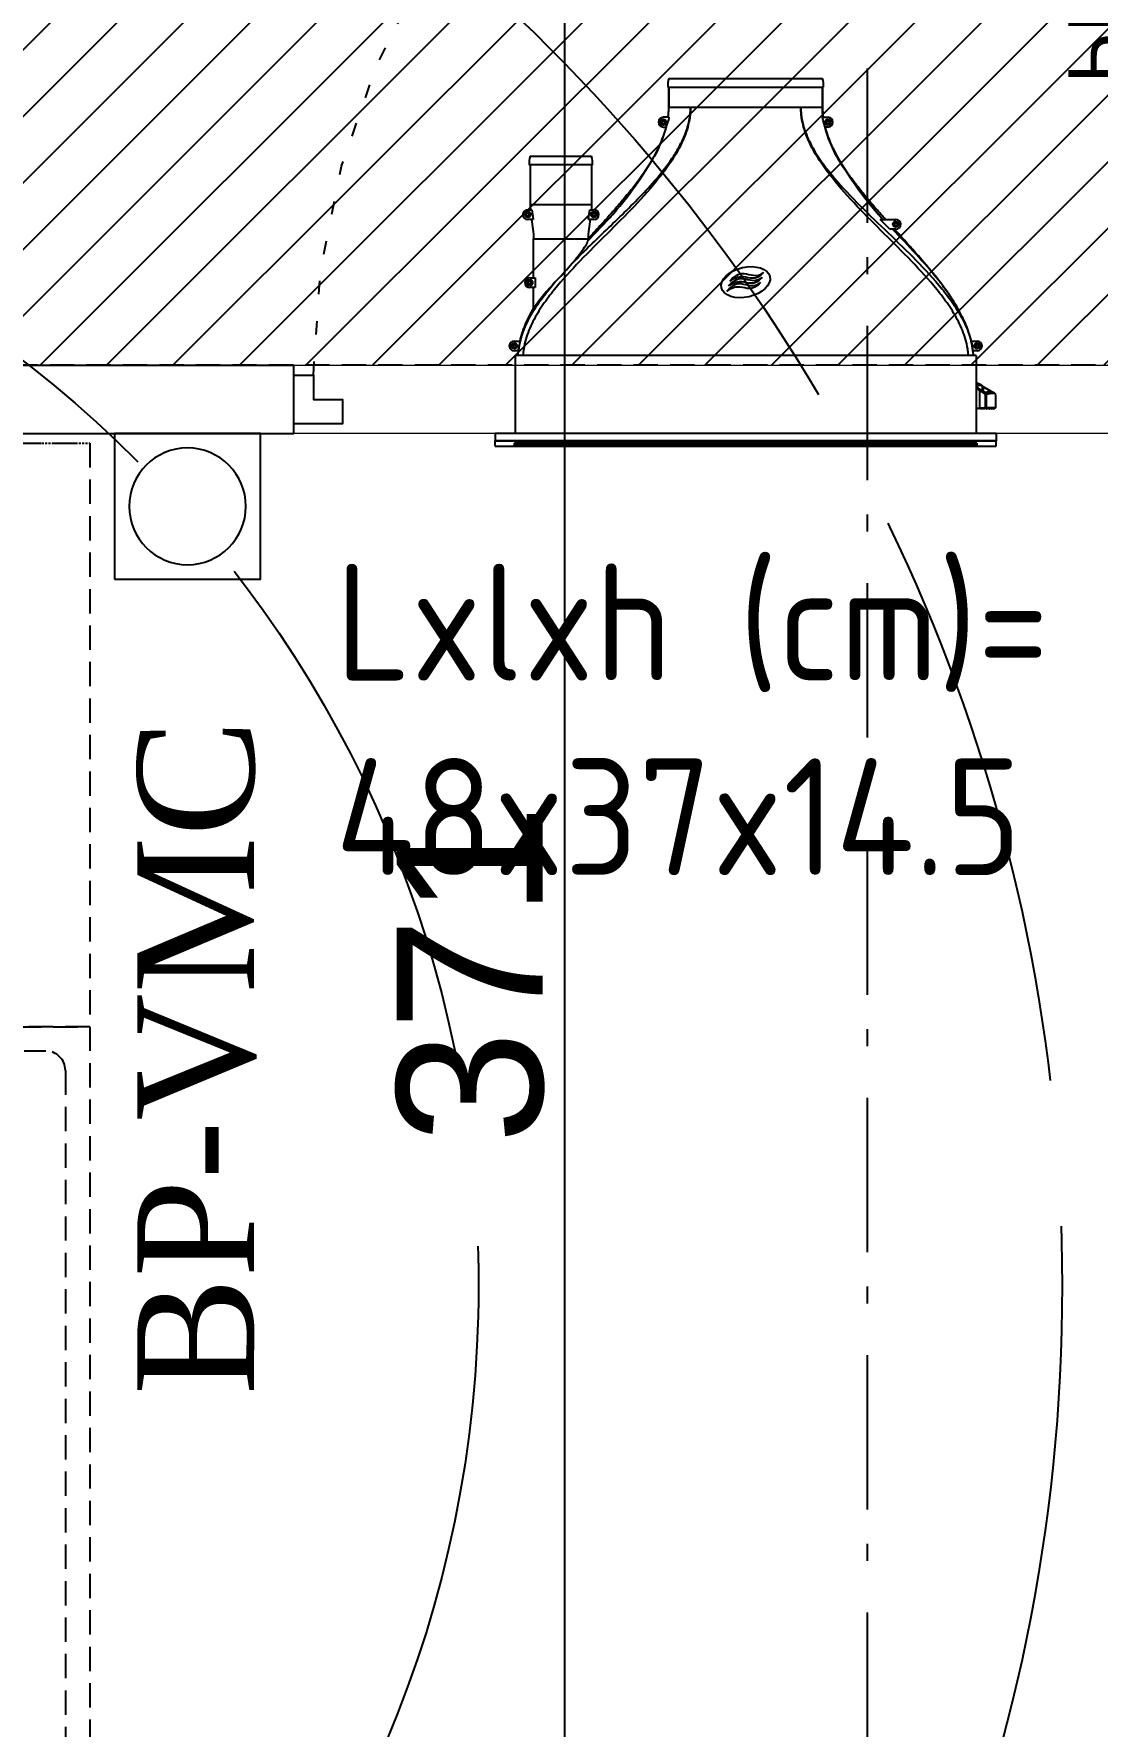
# Model space of a CAD drawing. Extents: x -2932 to 12371, y 2178 to 6224.
# Drawn here: x 6990.8 to 7100.1, y 3871.6 to 4045.6 of the extents above; entities that cross this region are included whole.
import ezdxf
from ezdxf import colors
from ezdxf.entities.mleader import LeaderData, LeaderLine
from ezdxf.math import Vec2, Vec3

# ---------------------------------------------------------------- set-up
doc = ezdxf.new("R2010")
doc.units = 0
doc.header["$PDMODE"] = 67
for name, pattern in [('ACAD_ISO02W100', [15, 12, -3]), ('Style de ligne -11', [0.347222, 0.20828, -0.138942]), ('Style de ligne -13', [0.147638, 0.098425, -0.049213]), ('Style de ligne -18', [0.164042, 0.054681, -0.109361]), ('Style de ligne -6', [1.04164, 0.625, -0.20828, 0.06943, -0.13893])]:
    doc.linetypes.add(name, pattern=pattern)
doc.layers.get('0').update_dxf_attribs({"color": 252})
doc.layers.add('_GAZELEC-BOITE INCORPO', color=36, linetype='Continuous', lineweight=18)
doc.layers.add('_GAZELEC-RESERVATION', color=1, linetype='Continuous', lineweight=18)
for name, color, linetype in [('B amÈnagement intÈrieur_Hatch', 252, 'Continuous'), ('B aménagement intérieur', 252, 'Continuous'), ('B faience', 252, 'Style de ligne -11'), ('B Général', 252, 'Continuous'), ('C ANNOTATIONS-prestations', 252, 'Continuous'), ('D SURFACES-shab', 252, 'Continuous'), ('prlm-CHAUFF', 30, 'Continuous'), ('prlm-MOD', 64, 'Continuous'), ('prlm-VMC', 93, 'Continuous')]:
    doc.layers.add(name, color=color, linetype=linetype)
doc.layers.add('prlm-ZEROPLOT', color=254, linetype='Continuous', plot=False)
doc.styles.add('Arial', font='arial.ttf')
doc.styles.add('Eurostile', font='')
doc.styles.add('prlm-vmc', font='pala.ttf', dxfattribs={"height": 14})
doc.styles.get("Standard").update_dxf_attribs({"font": 'isocp.shx', "height": 15})
doc.styles.get('Eurostile').set_extended_font_data('Eurostile')
doc.dimstyles.new('200', dxfattribs={"dimscale": 0.1, "dimtxt": 150, "dimasz": 25, "dimexe": 50, "dimexo": 50, "dimgap": 20, "dimtad": 1, "dimdec": 0, "dimdsep": 46, "dimtxsty": 'Arial', "dimblk1": 'DOTBLANK', "dimblk2": 'DOTBLANK', "dimsah": 1, "dimcen": 25, "dimclrd": 5, "dimclre": 5, "dimadec": 0, "dimazin": 0, "dimtfac": 1, "dimtdec": 0, "dimtmove": 0, "dimatfit": 3, "dimldrblk": 'DOTBLANK', "dimfxl": 50, "dimtolj": 1, "dimtzin": 0, "dimarcsym": 0})

# ---------------------------------------------------------------- blocks, each defined once
blk = doc.blocks.new('A n1.Evier 120.60 T3 et +')
at = {"layer": 'B Général', "linetype": 'Style de ligne -13', "ltscale": 25.4}
for p, q in [((-55.5, -2.5), (55.5, -2.5)), ((-57.5, -55.5), (-57.5, -4.5)), ((57.5, -4.5), (57.5, -55.5)), ((2, -7.53), (51.79, -7.53)), ((0, -50.5), (0, -9.53)), ((18.98, -10), (18.98, -10)), ((53.79, -9.53), (53.79, -50.5)), ((-52.12, -15), (-7.88, -15)), ((-52.5, -20), (-7.5, -20)), ((-52.5, -25), (-7.5, -25)), ((-52.5, -30), (-7.5, -30)), ((-52.5, -35), (-7.5, -35)), ((-52.5, -40), (-7.5, -40)), ((25.65, -43.33), (25.65, -43.33)), ((-52.12, -45), (-7.88, -45)), ((9.17, -50), (9.17, -50)), ((51.79, -52.5), (2, -52.5)), ((55.5, -57.5), (-55.5, -57.5))]:
    blk.add_line(p, q, dxfattribs=at)
at = {"layer": 'B Général', "linetype": 'Style de ligne -13', "ltscale": 25.4, "flags": 128}
blk.add_lwpolyline([(-60, 0), (-60, 6), (60, 6), (60, 0)], dxfattribs=at)
blk.add_lwpolyline([(-60, 0), (60, 0), (60, -60), (-60, -60)], close=True, dxfattribs=at)
for points in [[(25.65, -12), (25.65, -48, -0.414212), (23.65, -50), (4.5, -50, -0.198914), (3.09, -49.41, -0.198914), (2.5, -48), (2.5, -12, -0.414214), (4.5, -10)], [(25.65, -12, 0.414212), (23.65, -10), (4.45, -10)], [(28.15, -12), (28.15, -48, 0.414212), (30.15, -50), (49.29, -50, 0.198914), (50.71, -49.41, 0.198914), (51.29, -48), (51.29, -12, 0.414214), (49.29, -10)], [(28.15, -12, -0.414212), (30.15, -10), (49.34, -10)]]:
    blk.add_lwpolyline(points, format="xyb", dxfattribs=at)
at = {"layer": 'B Général', "linetype": 'Style de ligne -13', "ltscale": 25.4}
for centre, start, end in [((-55.5, -4.5), 90, 180), ((55.5, -4.5), 0, 90), ((2, -9.53), 90, 180), ((51.79, -9.53), 0, 90), ((2, -50.5), 180, 270), ((51.79, -50.5), 270, 0), ((-55.5, -55.5), 180, 270), ((55.5, -55.5), 270, 0)]:
    blk.add_arc(centre, 2, start, end, dxfattribs=at)
for centre in [(18.15, -17), (35.65, -17)]:
    blk.add_ellipse(centre, major_axis=(3.54, 0), ratio=1, dxfattribs=at)
blk = doc.blocks.new('A n1.Lave Vaisselle')
at = {"layer": 'B Général', "linetype": 'Style de ligne -13', "ltscale": 25.4, "flags": 128}
blk.add_lwpolyline([(-30, 30), (-30, 36), (30, 36), (30, 30)], dxfattribs=at)
blk.add_lwpolyline([(-30, 30), (30, 30), (30, -30), (-30, -30)], close=True, dxfattribs=at)
at = {"layer": 'B Général', "insert": (0, 0), "char_height": 7.059, "attachment_point": 5, "line_spacing_factor": 0.894142, "style": 'Eurostile'}
blk.add_mtext('LV', dxfattribs=at)
blk = doc.blocks.new('A n1.PP 80')
at = {"layer": 'B Général', "flags": 128}
blk.add_lwpolyline([(-43, 2.5), (-43, 85.5), (-39, 85.5), (-39, 2.5)], close=True, dxfattribs=at)
at = {"layer": 'B Général', "linetype": 'Style de ligne -18', "ltscale": 25.4, "flags": 128}
blk.add_lwpolyline([(46, 2.5), (45.27, 13.33), (43.1, 23.98), (39.53, 34.26), (34.61, 44), (28.44, 53.03), (21.1, 61.19), (12.74, 68.35), (3.5, 74.38), (-6.47, 79.18), (-17, 82.67), (-27.91, 84.79), (-39, 85.5)], dxfattribs=at)
at = {"layer": 'B Général', "linetype": 'Continuous', "flags": 128}
for points in [[(-45, 2.5), (-43, 2.5), (-43, 0), (-40, 0), (-40, -2.5), (-45, -2.5)], [(48, 2.5), (46, 2.5), (46, 0), (43, 0), (43, -2.5), (48, -2.5), (48, -2.5), (48, -2.5), (48, 1.79), (48, 1.79)]]:
    blk.add_lwpolyline(points, close=True, dxfattribs=at)
at = {"layer": 'C ANNOTATIONS-prestations', "insert": (-37.5, 32.5), "char_height": 5.8825, "attachment_point": 1, "rotation": 90, "line_spacing_factor": 0.894142, "style": 'Eurostile'}
blk.add_mtext('PP 83 x 204', dxfattribs=at)
blk = doc.blocks.new('A n1.T4 A32_A33 (2D)')
at = {"layer": 'B amÈnagement intÈrieur_Hatch', "linetype": 'Continuous'}
h = blk.add_hatch(dxfattribs=at)
h.set_pattern_fill('F_P__SOFFITE', color=256, style=0, pattern_type=2)
h.set_pattern_definition([(45, (0, 0.2205), (-3.527778, 3.30729), [])])
h.paths.add_polyline_path([(-57.46, 78.63), (-57.46, 158.63), (-211.1, 158.63), (-211.1, 93.63), (-301.1, 93.63), (-301.11, 158.63), (-336.72, 158.63), (-336.72, -58.36), (-456.72, -58.36), (-456.72, 251.63), (-107.1, 251.63), (-107.1, 326.26), (207.21, 326.26), (207.21, 261.26), (222.21, 261.26), (222.21, 128.8), (22.54, 128.8), (22.54, 158.63), (17.54, 158.63), (17.54, 78.63)])
at = {"layer": 'B aménagement intérieur', "linetype": 'Style de ligne -13', "ltscale": 25.4, "flags": 128}
blk.add_lwpolyline([(-57.46, 78.63), (-57.46, 158.63), (-211.1, 158.63), (-211.1, 93.63), (-301.1, 93.63), (-301.11, 158.63), (-336.72, 158.63), (-336.72, -58.36), (-456.72, -58.36), (-456.72, 251.63), (-107.1, 251.63), (-107.1, 326.26), (207.21, 326.26), (207.21, 261.26), (222.21, 261.26), (222.21, 128.8), (22.54, 128.8), (22.54, 158.63), (17.54, 158.63), (17.54, 78.63)], dxfattribs=at)
at = {"layer": 'B faience', "flags": 128}
blk.add_lwpolyline([(23.54, -59.2), (23.54, 120.8), (83.54, 120.8)], dxfattribs=at)
at = {"layer": 'B Général', "linetype": 'Continuous'}
for p, q in [((22.54, 128.8), (104.54, 128.8)), ((104.54, 121.8), (104.54, 128.8)), ((22.54, 121.8), (104.54, 121.8))]:
    blk.add_line(p, q, dxfattribs=at)
at = {"layer": 'D SURFACES-shab', "lineweight": 18, "flags": 128}
for points in [[(-107.1, 251.63), (-456.72, 251.63), (-456.72, -58.36), (-336.72, -58.36), (-336.72, 158.63), (-57.46, 158.63), (-57.46, 78.63), (17.54, 78.63), (17.54, 128.8), (222.21, 128.8), (222.21, 261.26), (207.21, 261.26), (207.21, 326.37), (-107.1, 326.37)], [(22.54, -331.37), (691.5, -331.37), (691.5, 61.32), (222.2, 61.39), (222.21, 121.8), (22.54, 121.8)]]:
    blk.add_lwpolyline(points, close=True, dxfattribs=at)
at = {"layer": 'B Général', "xscale": -1}
blk.add_blockref('A n1.PP 80', (152.54, 125.3), dxfattribs=at)
at = {"layer": 'B Général', "rotation": 90}
for name, p in [('A n1.Lave Vaisselle', (53.54, 90.8)), ('A n1.Evier 120.60 T3 et +', (23.54, 0.8))]:
    blk.add_blockref(name, p, dxfattribs=at)
blk = doc.blocks.new('xi.bp-vmc-cui')
at = {"layer": 'prlm-VMC', "color": 0, "linetype": 'ByBlock', "lineweight": -2, "flags": 128}
blk.add_lwpolyline([(-7.5, 7.5), (7.5, 7.5), (7.5, -7.5), (-7.5, -7.5)], close=True, dxfattribs=at)
at = {"layer": 'prlm-VMC', "color": 0, "linetype": 'ByBlock', "lineweight": -2}
blk.add_circle((0, 0), 6, dxfattribs=at)
blk = doc.blocks.new('xi.twintop')
at = {"layer": 'prlm-CHAUFF', "ltscale": 50}
for p, q in [((-8, 35.6), (8, 35.6)), ((-7.9, 36.5), (7.9, 36.5)), ((-7.9, 35.6), (-7.9, 33.5)), ((-7.9, 33.5), (-7.9, 35.6)), ((7.9, 35.6), (7.9, 33.5)), ((7.9, 33.5), (7.9, 35.6)), ((-5.67, 33.5), (-7.9, 33.5)), ((5.67, 33.5), (-5.67, 33.5)), ((7.9, 33.5), (5.67, 33.5)), ((-8.61, 31.95), (-8.61, 32.05)), ((-8.61, 32.05), (-8.51, 32.05)), ((-8.51, 31.95), (-8.61, 31.95)), ((-8.51, 32.16), (-8.41, 32.16)), ((-8.51, 32.05), (-8.51, 32.16)), ((-8.51, 31.84), (-8.51, 31.95)), ((-8.41, 31.84), (-8.51, 31.84)), ((-7.9, 32.5), (-8.46, 32.5)), ((-8.46, 31.5), (-8.16, 31.5)), ((-8.41, 32.16), (-8.41, 32.05)), ((-8.41, 32.05), (-8.3, 32.05)), ((-8.3, 31.95), (-8.41, 31.95)), ((-8.41, 31.95), (-8.41, 31.84)), ((-8.3, 32.05), (-8.3, 31.95)), ((-8.16, 31.5), (-7.95, 32.18)), ((-7.9, 32.5), (-7.95, 32.18)), ((7.95, 32.18), (7.9, 32.5)), ((7.9, 32.5), (8.46, 32.5)), ((8.16, 31.5), (7.95, 32.18)), ((8.46, 31.5), (8.16, 31.5)), ((8.3, 31.95), (8.3, 32.05)), ((8.3, 32.05), (8.41, 32.05)), ((8.41, 31.95), (8.3, 31.95)), ((8.41, 32.16), (8.51, 32.16)), ((8.41, 32.05), (8.41, 32.16)), ((8.41, 31.84), (8.41, 31.95)), ((8.51, 31.84), (8.41, 31.84)), ((8.51, 32.16), (8.51, 32.05)), ((8.51, 32.05), (8.61, 32.05)), ((8.61, 31.95), (8.51, 31.95)), ((8.51, 31.95), (8.51, 31.84)), ((8.61, 32.05), (8.61, 31.95)), ((-22.15, 28.5), (-15.85, 28.5)), ((-9.41, 28.48), (-9.41, 28.48)), ((9.12, 29.02), (9.09, 29.02)), ((9.41, 28.48), (9.38, 28.48)), ((-15.75, 27.6), (-22.25, 27.6)), ((-22.15, 27.6), (-22.15, 23.5)), ((-22.15, 27.6), (-22.15, 23.5)), ((-15.85, 27.6), (-15.85, 23.5)), ((-15.85, 27.6), (-15.85, 23.5)), ((-22.45, 22.66), (-22.35, 22.66)), ((-22.45, 22.55), (-22.45, 22.66)), ((-22.4, 23), (-21.97, 23)), ((-22.35, 22.66), (-22.35, 22.55)), ((-15.85, 23.5), (-22.15, 23.5)), ((-21.97, 23), (-21.85, 22.06)), ((-16.15, 22.06), (-16.03, 23)), ((-16.03, 23), (-15.6, 23)), ((-15.65, 22.66), (-15.55, 22.66)), ((-15.65, 22.55), (-15.65, 22.66)), ((-15.55, 22.66), (-15.55, 22.55)), ((-22.56, 22.55), (-22.45, 22.55)), ((-22.56, 22.45), (-22.56, 22.55)), ((-22.45, 22.45), (-22.56, 22.45)), ((-22.45, 22.34), (-22.45, 22.45)), ((-22.35, 22.34), (-22.45, 22.34)), ((-21.85, 22), (-22.4, 22)), ((-22.35, 22.55), (-22.24, 22.55)), ((-22.24, 22.45), (-22.35, 22.45)), ((-22.35, 22.45), (-22.35, 22.34)), ((-22.24, 22.55), (-22.24, 22.45)), ((-21.85, 22.06), (-21.85, 22)), ((-16.2, 19.84), (-14.13, 22)), ((-14.13, 22), (-16.2, 19.84)), ((-16.15, 22), (-16.15, 22.06)), ((-15.6, 22), (-16.15, 22)), ((-15.76, 22.45), (-15.76, 22.55)), ((-15.76, 22.55), (-15.65, 22.55)), ((-15.65, 22.45), (-15.76, 22.45)), ((-15.65, 22.34), (-15.65, 22.45)), ((-15.55, 22.34), (-15.65, 22.34)), ((-15.55, 22.55), (-15.44, 22.55)), ((-15.55, 22.45), (-15.55, 22.34)), ((-15.44, 22.45), (-15.55, 22.45)), ((-15.44, 22.55), (-15.44, 22.45)), ((14.83, 21), (13.83, 22)), ((13.83, 22), (15.44, 22)), ((15.44, 21), (14.83, 21)), ((15.28, 21.45), (15.28, 21.55)), ((15.28, 21.55), (15.39, 21.55)), ((15.39, 21.45), (15.28, 21.45)), ((15.39, 21.66), (15.49, 21.66)), ((15.39, 21.55), (15.39, 21.66)), ((15.39, 21.34), (15.39, 21.45)), ((15.49, 21.34), (15.39, 21.34)), ((15.49, 21.66), (15.49, 21.55)), ((15.49, 21.55), (15.6, 21.55)), ((15.49, 21.45), (15.49, 21.34)), ((15.6, 21.45), (15.49, 21.45)), ((15.6, 21.55), (15.6, 21.45)), ((-21.8, 20), (-16.2, 20)), ((-21.8, 16), (-21.8, 20)), ((-21.8, 16), (-21.8, 20)), ((-16.2, 19.84), (-16.2, 20)), ((-16.2, 19.84), (-16.2, 20)), ((-22.2, 16), (-21.65, 16)), ((-21.65, 16), (-21.65, 15)), ((-22.36, 15.45), (-22.36, 15.55)), ((-22.36, 15.55), (-22.25, 15.55)), ((-22.25, 15.45), (-22.36, 15.45)), ((-22.25, 15.66), (-22.15, 15.66)), ((-22.25, 15.55), (-22.25, 15.66)), ((-22.25, 15.34), (-22.25, 15.45)), ((-22.15, 15.34), (-22.25, 15.34)), ((-21.65, 15), (-22.2, 15)), ((-22.15, 15.66), (-22.15, 15.55)), ((-22.15, 15.55), (-22.04, 15.55)), ((-22.15, 15.45), (-22.15, 15.34)), ((-22.04, 15.45), (-22.15, 15.45)), ((-22.04, 15.55), (-22.04, 15.45)), ((-21.8, 12.88), (-21.8, 15)), ((-21.8, 12.88), (-21.8, 15)), ((-23.96, 8.95), (-23.96, 9.05)), ((-23.96, 9.05), (-23.85, 9.05)), ((-23.85, 8.95), (-23.96, 8.95)), ((-23.85, 9.16), (-23.75, 9.16)), ((-23.85, 9.05), (-23.85, 9.16)), ((-23.85, 8.84), (-23.85, 8.95)), ((-23.75, 8.84), (-23.85, 8.84)), ((-23.8, 9.5), (-23.19, 9.5)), ((-23.75, 9.16), (-23.75, 9.05)), ((-23.75, 9.05), (-23.64, 9.05)), ((-23.75, 8.95), (-23.75, 8.84)), ((-23.64, 8.95), (-23.75, 8.95)), ((-23.64, 9.05), (-23.64, 8.95)), ((23.19, 9.5), (23.8, 9.5)), ((23.64, 8.95), (23.64, 9.05)), ((23.64, 9.05), (23.75, 9.05)), ((23.75, 8.95), (23.64, 8.95)), ((23.75, 9.16), (23.85, 9.16)), ((23.75, 9.05), (23.75, 9.16)), ((23.75, 8.84), (23.75, 8.95)), ((23.85, 8.84), (23.75, 8.84)), ((23.85, 9.16), (23.85, 9.05)), ((23.85, 9.05), (23.96, 9.05)), ((23.85, 8.95), (23.85, 8.84)), ((23.96, 8.95), (23.85, 8.95)), ((23.96, 9.05), (23.96, 8.95)), ((-23.36, 8.5), (-23.8, 8.5)), ((23.7, 8), (-23.7, 8)), ((-23.7, 8), (-23.7, 0)), ((-23.36, 8.42), (-23.36, 8.5)), ((23.36, 8.42), (23.36, 8.5)), ((23.8, 8.5), (23.36, 8.5)), ((23.7, 8), (23.7, 0)), ((24.18, 4.47), (23.7, 4.81)), ((24.06, 4.42), (23.7, 4.66)), ((24.06, 2.6), (24.06, 4.42)), ((24.64, 4.04), (24.06, 4.42)), ((24.2, 4.46), (24.18, 4.47)), ((24.54, 4.24), (24.2, 4.46)), ((24.35, 4.85), (24.33, 4.89)), ((24.35, 4.36), (24.35, 4.85)), ((24.35, 4.85), (24.36, 4.85)), ((24.41, 4.79), (24.43, 4.83)), ((24.41, 4.79), (24.41, 4.32)), ((25.01, 4.43), (24.41, 4.79)), ((24.43, 4.83), (25.04, 4.47)), ((24.64, 4.04), (24.72, 4.01)), ((24.64, 2.6), (24.64, 4.04)), ((24.72, 4.01), (24.72, 2.65)), ((25.04, 4.47), (25.01, 4.43)), ((25.01, 4.25), (25.01, 4.43)), ((25.02, 4.42), (25.01, 4.43)), ((25.06, 4.46), (25.02, 4.42)), ((25.02, 4.42), (25.02, 4.25)), ((25.28, 4.25), (25.02, 4.42)), ((25.04, 4.47), (25.06, 4.46)), ((25.06, 4.46), (25.39, 4.24)), ((25.71, 2.65), (25.71, 4.01)), ((23.7, 2.6), (24.06, 2.6)), ((23.7, 2.57), (23.73, 2.6)), ((23.79, 2.6), (23.88, 2.51)), ((23.88, 2.51), (23.97, 2.6)), ((24.04, 2.6), (24.13, 2.51)), ((24.64, 2.6), (24.06, 2.6)), ((24.13, 2.51), (24.22, 2.6)), ((24.18, 2.56), (24.24, 2.51)), ((24.24, 2.51), (24.3, 2.58)), ((24.28, 2.6), (24.37, 2.51)), ((24.37, 2.51), (24.46, 2.6)), ((24.42, 2.57), (24.48, 2.51)), ((24.48, 2.51), (24.56, 2.58)), ((24.54, 2.6), (24.63, 2.51)), ((24.63, 2.51), (24.72, 2.6)), ((24.72, 2.65), (24.64, 2.6)), ((24.64, 2.6), (24.64, 2.6)), ((25.66, 2.6), (24.64, 2.6)), ((24.7, 2.58), (24.77, 2.51)), ((24.72, 2.65), (25.71, 2.65)), ((24.73, 2.6), (24.82, 2.51)), ((24.77, 2.51), (24.79, 2.53)), ((24.82, 2.51), (24.91, 2.6)), ((24.9, 2.59), (24.98, 2.51)), ((24.98, 2.51), (25.07, 2.6)), ((25.02, 2.54), (25.05, 2.51)), ((25.05, 2.51), (25.09, 2.55)), ((25.06, 2.58), (25.13, 2.51)), ((25.13, 2.51), (25.22, 2.6)), ((25.19, 2.57), (25.25, 2.51)), ((25.25, 2.51), (25.34, 2.6)), ((25.27, 2.53), (25.29, 2.51)), ((25.29, 2.51), (25.32, 2.54)), ((25.31, 2.56), (25.36, 2.51)), ((25.36, 2.51), (25.45, 2.6)), ((25.4, 2.55), (25.44, 2.51)), ((25.44, 2.51), (25.53, 2.6)), ((25.48, 2.54), (25.51, 2.51)), ((25.51, 2.51), (25.6, 2.6)), ((25.53, 2.53), (25.55, 2.51)), ((25.55, 2.51), (25.64, 2.6)), ((25.71, 2.65), (25.66, 2.6)), ((25.66, 2.6), (25.66, 2.6)), ((-25.75, 0), (-25.75, -0.73)), ((25.75, 0), (-25.75, 0)), ((25.75, 0), (25.75, -0.73)), ((-25.75, -0.81), (-25.75, -0.73)), ((-25.75, -0.73), (25.75, -0.73)), ((-25.75, -1.3), (-25.75, -0.81)), ((25.75, -0.81), (-25.75, -0.81)), ((-25.75, -1.3), (25.75, -1.3)), ((23.75, -0.99), (-23.75, -0.99)), ((-23.75, -1.06), (-23.75, -0.99)), ((-23.55, -0.99), (-23.75, -1.06)), ((-23.75, -1.06), (23.75, -1.06)), ((23.75, -1.11), (-23.75, -1.11)), ((-23.75, -1.16), (-23.75, -1.11)), ((-23.59, -1.11), (-23.75, -1.16)), ((-23.75, -1.16), (23.75, -1.16)), ((23.75, -1.2), (-23.75, -1.2)), ((-23.75, -1.23), (-23.75, -1.2)), ((-23.64, -1.2), (-23.75, -1.23)), ((-23.75, -1.23), (23.75, -1.23)), ((23.75, -1.26), (-23.75, -1.26)), ((-23.75, -1.28), (-23.75, -1.26)), ((-23.68, -1.26), (-23.75, -1.28)), ((-23.75, -1.28), (23.75, -1.28)), ((23.75, -1.29), (-23.75, -1.29)), ((-23.75, -1.3), (-23.75, -1.29)), ((-23.73, -1.29), (-23.75, -1.3)), ((-23.75, -1.3), (23.75, -1.3)), ((23.75, -1.06), (23.55, -0.99)), ((23.75, -1.16), (23.59, -1.11)), ((23.75, -1.23), (23.64, -1.2)), ((23.75, -1.28), (23.68, -1.26)), ((23.75, -1.3), (23.73, -1.29)), ((23.75, -0.99), (23.75, -1.06)), ((23.75, -1.11), (23.75, -1.16)), ((23.75, -1.2), (23.75, -1.23)), ((23.75, -1.26), (23.75, -1.28)), ((23.75, -1.29), (23.75, -1.3)), ((25.75, -0.73), (25.75, -0.81)), ((25.75, -1.3), (25.75, -0.81))]:
    blk.add_line(p, q, dxfattribs=at)
for centre, radius in [((-8.46, 32), 0.3), ((-8.46, 32), 0.25), ((8.46, 32), 0.3), ((8.46, 32), 0.25), ((-22.4, 22.5), 0.3), ((-22.4, 22.5), 0.25), ((-15.6, 22.5), 0.3), ((-15.6, 22.5), 0.25), ((15.44, 21.5), 0.3), ((15.44, 21.5), 0.25), ((-22.2, 15.5), 0.3), ((-22.2, 15.5), 0.25), ((-23.8, 9), 0.3), ((-23.8, 9), 0.25), ((23.8, 9), 0.3), ((23.8, 9), 0.25)]:
    blk.add_circle(centre, radius, dxfattribs=at)
for centre, radius, start, end in [((-6.01, 35.83), 2, 160.5755, 186.7441), ((-6.01, 35.83), 2, 160.5755, 186.7441), ((6.01, 35.83), 2, 353.2559, 19.4245), ((6.01, 35.83), 2, 353.2559, 19.4245), ((-15.67, 33.51), 7.77, 352.5456, 359.9423), ((-15.72, 33.51), 7.82, 352.5763, 359.9264), ((-15.07, 33.49), 7.17, 353.9053, 0.1157), ((15.11, 33.49), 7.25, 179.9215, 187.8382), ((15.67, 33.51), 7.77, 180.0577, 187.4544), ((15.72, 33.51), 7.82, 180.0736, 187.4237), ((-19.51, 34.47), 11.74, 332.3321, 345.441), ((-19.16, 34.32), 11.35, 332.1374, 345.6929), ((-8.46, 32), 0.5, 90, 270), ((-15.07, 33.49), 7.17, 352.0923, 353.5448), ((21.1, 34.98), 13.43, 192.9954, 216.0824), ((19.16, 34.32), 11.35, 194.4106, 207.8626), ((8.46, 32), 0.5, 270, 90), ((-20.26, 27.83), 2, 160.5755, 186.7441), ((-20.26, 27.83), 2, 160.5755, 186.7441), ((-17.74, 27.83), 2, 353.2559, 19.4245), ((-17.74, 27.83), 2, 353.2559, 19.4245), ((-43.13, 48.06), 39, 319.3887, 329.86), ((-43.13, 48.06), 39, 319.3887, 329.8601), ((-26.92, 38.17), 20.01, 331.0483, 332.7983), ((-26.92, 38.17), 20.01, 331.0482, 332.7982), ((26.92, 38.17), 20.01, 207.2018, 208.9518), ((43.13, 48.06), 39, 210.1399, 220.6113), ((43.13, 48.06), 39, 212.5506, 220.6113), ((-22.4, 22.5), 0.5, 90, 270), ((-15.6, 22.5), 0.5, 270, 90), ((-22.51, 30.1), 11.66, 315.9701, 320.4245), ((-22.76, 30.33), 11.99, 316.0326, 320.3619), ((22.51, 30.1), 11.66, 219.5755, 224.0299), ((22.76, 30.33), 11.99, 219.6381, 223.9674), ((15.44, 21.5), 0.5, 270, 90), ((-22.2, 15.5), 0.5, 90, 270), ((-44.74, 40.05), 35.1, 315.7111, 319.5265), ((-2.48, -0.77), 23.65, 136.4099, 144.7501), ((-23.8, 9), 0.5, 90, 270), ((-11.41, 6.64), 12.12, 163.7263, 166.3852), ((23.8, 9), 0.5, 270, 90), ((17.64, -7.23), 13.85, 61.9182, 64.0515), ((17.76, -6.88), 13.43, 62.115, 63.7632), ((18.29, -6.04), 12.5, 61.3177, 61.5903), ((24.75, 5.45), 0.703, 233.033, 242.9325), ((24.72, 5.11), 0.448, 214.6713, 225.4982), ((25.88, 4.92), 0.836, 234.1326, 239.2425), ((18.29, -6.04), 12.5, 53.7494, 55.0637)]:
    blk.add_arc(centre, radius, start, end, dxfattribs=at)
blk.add_ellipse((0, 15.55), major_axis=(2.49, 0.57), ratio=0.600775, dxfattribs=at)
for points, knots in [([(-5.67, 33.5), (-5.67, 33.33), (-5.68, 33.16), (-5.7, 32.82), (-5.72, 32.65), (-5.8, 32.15), (-5.87, 31.82), (-6.05, 31.16), (-6.16, 30.84), (-6.41, 30.21), (-6.55, 29.9), (-7, 29), (-7.34, 28.43), (-8.08, 27.34), (-8.47, 26.81), (-9.69, 25.27), (-10.57, 24.3), (-12.38, 22.39), (-13.32, 21.46), (-15.19, 19.6), (-16.12, 18.67), (-17.95, 16.77), (-18.84, 15.8), (-20.08, 14.27), (-20.47, 13.75), (-21.03, 12.94), (-21.21, 12.66), (-21.55, 12.09), (-21.72, 11.8), (-22.17, 10.91), (-22.43, 10.31), (-22.7, 9.36), (-22.77, 9.03), (-22.86, 8.47), (-22.88, 8.24), (-22.89, 8)], [0, 0, 0, 0, 0.015625, 0.015625, 0.03125, 0.03125, 0.0625, 0.0625, 0.09375, 0.09375, 0.125, 0.125, 0.1875, 0.1875, 0.25, 0.25, 0.375, 0.375, 0.5, 0.5, 0.625, 0.625, 0.75, 0.75, 0.8125, 0.8125, 0.84375, 0.84375, 0.875, 0.875, 0.9375, 0.9375, 0.96875, 0.96875, 0.9907189, 0.9907189, 0.9907189, 0.9907189]), ([(-18.04, 17.26), (-16.85, 18.51), (-15.59, 19.7), (-13.1, 22.1), (-11.85, 23.3), (-10.07, 25.17), (-9.49, 25.81), (-8.39, 27.13), (-7.87, 27.82), (-7.16, 28.91), (-6.93, 29.29), (-6.52, 30.07), (-6.33, 30.48), (-6.02, 31.31), (-5.89, 31.74), (-5.76, 32.39), (-5.73, 32.61), (-5.69, 32.95), (-5.69, 33.06), (-5.67, 33.28), (-5.67, 33.39), (-5.67, 33.5)], [0, 0, 0, 0, 0.25, 0.25, 0.5, 0.5, 0.625, 0.625, 0.75, 0.75, 0.8125, 0.8125, 0.875, 0.875, 0.9375, 0.9375, 0.96875, 0.96875, 0.984375, 0.984375, 1, 1, 1, 1]), ([(5.67, 33.5), (5.67, 33.33), (5.68, 33.16), (5.71, 32.81), (5.73, 32.64), (5.81, 32.14), (5.88, 31.8), (6.08, 31.14), (6.2, 30.82), (6.47, 30.19), (6.62, 29.88), (7.1, 28.98), (7.46, 28.42), (8.23, 27.34), (8.65, 26.82), (9.93, 25.3), (10.84, 24.34), (12.72, 22.46), (13.69, 21.54), (15.61, 19.69), (16.57, 18.77), (18.43, 16.87), (19.34, 15.9), (20.59, 14.36), (20.99, 13.83), (21.55, 13), (21.73, 12.72), (22.07, 12.15), (22.24, 11.85), (22.69, 10.95), (22.94, 10.33), (23.21, 9.37), (23.28, 9.05), (23.36, 8.48), (23.38, 8.24), (23.39, 8)], [0, 0, 0, 0, 0.015625, 0.015625, 0.03125, 0.03125, 0.0625, 0.0625, 0.09375, 0.09375, 0.125, 0.125, 0.1875, 0.1875, 0.25, 0.25, 0.375, 0.375, 0.5, 0.5, 0.625, 0.625, 0.75, 0.75, 0.8125, 0.8125, 0.84375, 0.84375, 0.875, 0.875, 0.9375, 0.9375, 0.96875, 0.96875, 0.9908046, 0.9908046, 0.9908046, 0.9908046]), ([(22.89, 8), (22.88, 8.24), (22.86, 8.47), (22.77, 9.03), (22.7, 9.36), (22.43, 10.31), (22.17, 10.91), (21.72, 11.8), (21.55, 12.09), (21.21, 12.66), (21.03, 12.94), (20.47, 13.75), (20.08, 14.27), (18.84, 15.8), (17.95, 16.77), (16.12, 18.67), (15.18, 19.6), (13.32, 21.46), (12.38, 22.39), (10.57, 24.3), (9.69, 25.27), (8.47, 26.81), (8.08, 27.34), (7.34, 28.43), (7, 29), (6.55, 29.9), (6.41, 30.21), (6.16, 30.84), (6.05, 31.16), (5.87, 31.82), (5.79, 32.15), (5.72, 32.65), (5.7, 32.82), (5.68, 33.16), (5.67, 33.33), (5.67, 33.5)], [0.0092808, 0.0092808, 0.0092808, 0.0092808, 0.03125, 0.03125, 0.0625, 0.0625, 0.125, 0.125, 0.15625, 0.15625, 0.1875, 0.1875, 0.25, 0.25, 0.375, 0.375, 0.5, 0.5, 0.625, 0.625, 0.75, 0.75, 0.8125, 0.8125, 0.875, 0.875, 0.90625, 0.90625, 0.9375, 0.9375, 0.96875, 0.96875, 0.984375, 0.984375, 1, 1, 1, 1]), ([(-8.9, 29.46), (-9.06, 29.12), (-9.43, 28.41), (-10.08, 27.35), (-10.83, 26.27), (-11.65, 25.18), (-12.54, 24.1), (-13.65, 22.81), (-14.86, 21.46), (-15.81, 20.43), (-16.2, 20)], [0.1568082, 0.1568082, 0.1568082, 0.1568082, 0.2305418, 0.3149874, 0.4025619, 0.4929385, 0.5856877, 0.6803551, 0.8317746, 0.9509578, 0.9509578, 0.9509578, 0.9509578]), ([(14.38, 22), (14.06, 22.36), (13.37, 23.14), (12.33, 24.35), (11.38, 25.54), (10.58, 26.62), (9.93, 27.59), (9.37, 28.52), (9.05, 29.15), (8.91, 29.44)], [0.5730592, 0.5730592, 0.5730592, 0.5730592, 0.626259, 0.6884084, 0.7489718, 0.7930827, 0.8358988, 0.8773199, 0.9123747, 0.9123747, 0.9123747, 0.9123747]), ([(23.19, 9.5), (23.12, 9.79), (23.04, 10.07), (22.86, 10.64), (22.75, 10.92), (22.41, 11.74), (22.14, 12.27), (21.56, 13.3), (21.24, 13.8), (20.57, 14.77), (20.21, 15.25), (19.11, 16.65), (18.33, 17.54), (16.73, 19.29), (15.91, 20.15), (15.09, 21)], [0, 0, 0, 0, 0.0625, 0.0625, 0.125, 0.125, 0.25, 0.25, 0.375, 0.375, 0.5, 0.5, 0.75, 0.75, 1, 1, 1, 1]), ([(21.4, 13.55), (21.3, 13.71), (20.98, 14.2), (20.41, 15.02), (19.67, 15.99), (18.88, 16.96), (17.95, 18.04), (16.9, 19.22), (15.98, 20.24), (15.44, 20.84), (15.29, 21)], [0.1694223, 0.1694223, 0.1694223, 0.1694223, 0.1906001, 0.2339285, 0.2787061, 0.3247019, 0.3716424, 0.4351709, 0.4991397, 0.523565, 0.523565, 0.523565, 0.523565]), ([(-18.04, 17.26), (-17.81, 17.52), (-17.58, 17.79), (-17.17, 18.3), (-16.98, 18.55), (-16.64, 19.03), (-16.49, 19.25), (-16.32, 19.53), (-16.28, 19.62), (-16.22, 19.76), (-16.2, 19.81), (-16.2, 19.84)], [0, 0, 0, 0, 0.25, 0.25, 0.5, 0.5, 0.75, 0.75, 0.875, 0.875, 1, 1, 1, 1]), ([(-1.63, 15.67), (-0.9, 16.39), (-0.53, 16.49), (-0.14, 16.44), (0.47, 16.38), (1.12, 15.98), (1.85, 16.55)], [0, 0, 0, 0, 0.389075, 0.389075, 0.389075, 1, 1, 1, 1]), ([(-23.39, 8), (-23.38, 8.28), (-23.35, 8.55), (-23.25, 9.19), (-23.16, 9.55), (-22.84, 10.61), (-22.54, 11.29), (-21.83, 12.6), (-21.42, 13.22), (-20.56, 14.41), (-20.09, 14.98), (-19.62, 15.54)], [0.0331631, 0.0331631, 0.0331631, 0.0331631, 0.125, 0.125, 0.25, 0.25, 0.5, 0.5, 0.75, 0.75, 1, 1, 1, 1]), ([(-1.94, 14.63), (-1.21, 15.35), (-0.84, 15.44), (-0.45, 15.4), (0.16, 15.33), (0.81, 14.93), (1.54, 15.51)], [0, 0, 0, 0, 0.389075, 0.389075, 0.389075, 1, 1, 1, 1]), ([(-23.19, 9.5), (-23.12, 9.8), (-23.04, 10.09), (-22.9, 10.53), (-22.84, 10.67), (-22.74, 10.96), (-22.68, 11.1), (-22.5, 11.53), (-22.37, 11.8), (-22.1, 12.35), (-21.95, 12.61), (-21.8, 12.88)], [0, 0, 0, 0, 0.25, 0.25, 0.375, 0.375, 0.5, 0.5, 0.75, 0.75, 1, 1, 1, 1]), ([(-21.8, 12.88), (-21.96, 12.6), (-22.11, 12.32), (-22.4, 11.74), (-22.54, 11.45), (-22.78, 10.85), (-22.89, 10.55), (-23.01, 10.17), (-23.03, 10.1), (-23.05, 10.03)], [0, 0, 0, 0, 0.25, 0.25, 0.5, 0.5, 0.75, 0.75, 0.8062429, 0.8062429, 0.8062429, 0.8062429]), ([(24.24, 4.96), (24.23, 4.96), (24.23, 4.96), (24.22, 4.97), (24.2, 4.97), (24.19, 4.97), (24.18, 4.98), (24.16, 4.98), (24.15, 4.98), (24.13, 4.99), (24.11, 4.99), (24.09, 4.99), (24.08, 4.99), (24.05, 4.99), (24.02, 4.99), (23.98, 4.99), (23.93, 4.98), (23.89, 4.98), (23.84, 4.97), (23.78, 4.96), (23.74, 4.95), (23.71, 4.95), (23.7, 4.94)], [0.1059402, 0.1059402, 0.1059402, 0.1059402, 0.1359504, 0.1694868, 0.202886, 0.2361704, 0.2693627, 0.3024859, 0.3355633, 0.3686184, 0.401675, 0.434757, 0.4678887, 0.5010941, 0.5629781, 0.6246926, 0.6863942, 0.7482374, 0.8103737, 0.8729511, 0.9361135, 0.9654522, 0.9654522, 0.9654522, 0.9654522]), ([(23.7, 4.91), (23.71, 4.91), (23.72, 4.91), (23.74, 4.92), (23.78, 4.92), (23.81, 4.93), (23.83, 4.93), (23.86, 4.94), (23.89, 4.94), (23.92, 4.95), (23.94, 4.95), (23.97, 4.95), (23.99, 4.96), (24.02, 4.96), (24.04, 4.96), (24.06, 4.96), (24.08, 4.96), (24.11, 4.96), (24.14, 4.96), (24.18, 4.96), (24.21, 4.95), (24.24, 4.95), (24.26, 4.94), (24.28, 4.93), (24.3, 4.92), (24.32, 4.91), (24.33, 4.9), (24.33, 4.89)], [0.053874, 0.053874, 0.053874, 0.053874, 0.0607104, 0.0907643, 0.1206402, 0.1503557, 0.1799287, 0.2093776, 0.238721, 0.2679778, 0.2971672, 0.3263086, 0.3554219, 0.3845269, 0.4136437, 0.4427926, 0.4719939, 0.5012681, 0.5562327, 0.6110034, 0.6657154, 0.7205017, 0.7754929, 0.8308166, 0.8865967, 0.9429527, 1, 1, 1, 1]), ([(24.35, 4.85), (24.35, 4.86), (24.35, 4.86), (24.34, 4.87), (24.33, 4.88), (24.32, 4.88), (24.31, 4.89), (24.3, 4.89), (24.29, 4.9), (24.28, 4.9), (24.26, 4.91), (24.25, 4.91), (24.23, 4.91), (24.22, 4.92), (24.2, 4.92), (24.18, 4.92), (24.17, 4.92), (24.15, 4.92), (24.12, 4.92), (24.09, 4.92), (24.05, 4.92), (24, 4.92), (23.95, 4.91), (23.9, 4.9), (23.85, 4.89), (23.79, 4.88), (23.74, 4.87), (23.71, 4.86), (23.7, 4.86)], [0, 0, 0, 0, 0.0300773, 0.0600539, 0.0899314, 0.1197114, 0.1493956, 0.1789856, 0.2084831, 0.2378898, 0.2672073, 0.2964374, 0.3255817, 0.3546421, 0.3836203, 0.4125181, 0.4413372, 0.4700795, 0.4987468, 0.5532579, 0.6080368, 0.6630958, 0.7184471, 0.7741027, 0.8300742, 0.8863734, 0.9430116, 0.9677174, 0.9677174, 0.9677174, 0.9677174]), ([(24.65, 4.2), (24.65, 4.2), (24.64, 4.2), (24.64, 4.2), (24.63, 4.2), (24.63, 4.2), (24.62, 4.2), (24.61, 4.21), (24.6, 4.21), (24.59, 4.21), (24.58, 4.22), (24.55, 4.23), (24.54, 4.24), (24.54, 4.24)], [0, 0, 0, 0, 0.061789, 0.122374, 0.182441, 0.242697, 0.303842, 0.366548, 0.43144, 0.49908, 0.668346, 0.832646, 1, 1, 1, 1]), ([(25.45, 4.21), (25.44, 4.21), (25.44, 4.22), (25.43, 4.22), (25.41, 4.23), (25.4, 4.23), (25.39, 4.24), (25.37, 4.24), (25.36, 4.25), (25.34, 4.25), (25.32, 4.25), (25.3, 4.26), (25.29, 4.26), (25.27, 4.26), (25.24, 4.26), (25.22, 4.26), (25.2, 4.26), (25.17, 4.26), (25.13, 4.26), (25.08, 4.26), (25.03, 4.26), (24.97, 4.25), (24.91, 4.24), (24.85, 4.24), (24.79, 4.23), (24.72, 4.21), (24.67, 4.21), (24.65, 4.2)], [0.0304712, 0.0304712, 0.0304712, 0.0304712, 0.0599457, 0.0897682, 0.1195016, 0.1491541, 0.1787343, 0.2082505, 0.2377114, 0.2671256, 0.2965018, 0.3258487, 0.355175, 0.3844897, 0.4138015, 0.4431194, 0.4724522, 0.5018089, 0.5568669, 0.611863, 0.6668562, 0.7219052, 0.7770682, 0.8324028, 0.8879658, 0.9438132, 1, 1, 1, 1]), ([(25.71, 4.01), (25.69, 4.04), (25.65, 4.06), (25.55, 4.09), (25.48, 4.1), (25.35, 4.1), (25.31, 4.1), (25.21, 4.09), (25.16, 4.09), (24.98, 4.06), (24.86, 4.04), (24.72, 4.01)], [0, 0, 0, 0, 0.25, 0.25, 0.5, 0.5, 0.625, 0.625, 0.75, 0.75, 1, 1, 1, 1])]:
    blk.add_open_spline(points, degree=3, knots=knots, dxfattribs=at)
for points in [[(-22.15, 23.5), (-22.15, 23.33), (-22.14, 23.17), (-22.13, 23)], [(-22.15, 23.5), (-22.15, 23.33), (-22.14, 23.17), (-22.13, 23)], [(-15.85, 23.5), (-15.85, 23.33), (-15.86, 23.17), (-15.87, 23)], [(-15.85, 23.5), (-15.85, 23.33), (-15.86, 23.17), (-15.87, 23)], [(-22.01, 22), (-21.91, 21.33), (-21.8, 20.67), (-21.8, 20)], [(-22.01, 22), (-21.91, 21.33), (-21.8, 20.67), (-21.8, 20)], [(-15.99, 22), (-16.09, 21.33), (-16.2, 20.67), (-16.2, 20)], [(-15.99, 22), (-16.09, 21.33), (-16.2, 20.67), (-16.2, 20)], [(-1.78, 15.16), (-1.06, 15.88), (-0.68, 15.97), (-0.29, 15.93)], [(-0.23, 16.09), (-0.63, 16.13), (-1.01, 16.03), (-1.63, 15.67)], [(1.7, 16.04), (0.88, 15.1), (0.23, 15.51), (-0.39, 15.58)], [(-0.29, 15.93), (0.32, 15.87), (0.96, 15.47), (1.7, 16.04)], [(1.85, 16.55), (1.03, 15.62), (0.38, 16.02), (-0.23, 16.09)], [(-0.55, 15.04), (-0.94, 15.09), (-1.32, 14.99), (-1.94, 14.63)], [(-0.39, 15.58), (-0.78, 15.62), (-1.16, 15.52), (-1.78, 15.16)], [(1.54, 15.51), (0.72, 14.57), (0.07, 14.98), (-0.55, 15.04)], [(-23.19, 9.5), (-23.26, 9.17), (-23.32, 8.84), (-23.36, 8.5)], [(23.36, 8.5), (23.32, 8.84), (23.26, 9.17), (23.19, 9.5)]]:
    blk.add_open_spline(points, degree=3, dxfattribs=at)
at = {"layer": 'prlm-CHAUFF', "ltscale": 50, "insert": (-42.19, -13.41), "char_height": 12, "width": 139.7925, "attachment_point": 1}
blk.add_mtext('Lxlxh (cm)= 48x37x14.5', dxfattribs=at)
blk = doc.blocks.new('xi.dchrob')
at = {"layer": 'prlm-ZEROPLOT', "color": 253, "linetype": 'ACAD_ISO02W100', "ltscale": 5}
for radius in [180, 120]:
    blk.add_circle((13.38, 0), radius, dxfattribs=at)
blk = doc.blocks.new('_DOTBLANK')
at = {"color": 0, "linetype": 'ByBlock'}
blk.add_line((-0.5, 0), (-1, 0), dxfattribs=at)
blk.add_circle((0, 0), 0.5, dxfattribs=at)
blk = doc.blocks.new('*D366')
at = {"layer": '_GAZELEC-BOITE INCORPO', "color": 5, "lineweight": -2, "transparency": 16777216}
for p, q in [((6810.89, 4134.39), (7050.36, 4134.39)), ((7045.36, 3766.05), (7045.36, 4131.89)), ((6945.76, 3763.55), (7050.36, 3763.55))]:
    blk.add_line(p, q, dxfattribs=at)
at = {"layer": 'Defpoints', "color": 0, "transparency": 16777216}
for p in [(6805.89, 4134.39), (7045.36, 4134.39), (6940.76, 3763.55)]:
    blk.add_point(p, dxfattribs=at)
at = {"layer": '_GAZELEC-BOITE INCORPO', "color": 5, "lineweight": -2, "transparency": 16777216, "xscale": 2.5, "yscale": 2.5, "zscale": 2.5}
for p, rotation in [((7045.36, 4134.39), 90), ((7045.36, 3763.55), 270)]:
    blk.add_blockref('_DOTBLANK', p, dxfattribs=dict(at, rotation=rotation))
at = {"layer": '_GAZELEC-BOITE INCORPO', "color": 0, "transparency": 16777216, "insert": (7035.7, 3948.97), "char_height": 15, "attachment_point": 5, "rotation": 90, "style": 'Arial'}
blk.add_mtext('\\A1;371', dxfattribs=at)

msp = doc.modelspace()

# ---------------------------------------------------------------- linework, layer by layer
at = {"layer": 'B Général', "linetype": 'Style de ligne -6', "ltscale": 25.4}
msp.add_line((7076.484, 3285.389), (7076.484, 5820.389), dxfattribs=at)

# ---------------------------------------------------------------- block references
at = {"layer": 'B aménagement intérieur'}
msp.add_blockref('A n1.T4 A32_A33 (2D)', (6912.988, 3882.754), dxfattribs=at)
at = {"layer": 'prlm-CHAUFF'}
msp.add_blockref('xi.twintop', (7063.967, 4004.554), dxfattribs=at)
at = {"layer": 'prlm-MOD', "rotation": 180}
msp.add_blockref('xi.dchrob', (6929.879, 3916.927), dxfattribs=at)
at = {"layer": 'prlm-VMC', "xscale": -1, "rotation": 180}
msp.add_blockref('xi.bp-vmc-cui', (7006.586, 3997.054), dxfattribs=at)

# ---------------------------------------------------------------- texts
at = {"layer": 'prlm-VMC', "insert": (7001.413, 3905.683), "char_height": 12, "attachment_point": 1, "rotation": 90, "style": 'prlm-vmc'}
msp.add_mtext_dynamic_manual_height_columns('BP-VMC', width=101.12978, gutter_width=50, heights=[0], dxfattribs=at)

# ---------------------------------------------------------------- dimensions: what is measured, and where the dimension line sits
at = {"layer": '_GAZELEC-BOITE INCORPO'}
dim = msp.add_linear_dim(base=(7045.36, 4134.389), p1=(6940.761, 3763.554), p2=(6805.888, 4134.389), angle=90, dimstyle='200', dxfattribs=at)
dim.commit()
dim.dimension.update_dxf_attribs({"geometry": '*D366', "text_midpoint": (7035.696, 3948.971)})

# ---------------------------------------------------------------- leaders
at = {"layer": '_GAZELEC-RESERVATION', "color": 6}
ml = msp.add_multileader_mtext('Standard', dxfattribs=at)
ml.set_content('résa n°24\\P550X350 en dalle haute', color=6)
ml.set_leader_properties()
ml.build(insert=Vec2(0, 0))
ml.multileader.update_dxf_attribs({"has_text_frame": 1, "arrow_head_size": 8, "scale": 20})
ctx = ml.context
ctx.base_point, ctx.scale, ctx.char_height, ctx.arrow_head_size, ctx.landing_gap_size, ctx.plane_origin = Vec3(6608.369, 4176.108), 20, 8, 8, 4, Vec3(6732.317, 4360.829)
notes = []
notes.append((ctx, [(0, (1, 1, 0), (6734.953, 4176.108), (-1, 0), 8.984, [(0, [(6817.614, 4011.878)], 0, [])])]))
ctx.mtext.insert, ctx.mtext.width, ctx.mtext.flow_direction = Vec3(6612.369, 4180.108), 156.88504, 5
for ctx, leaders in notes:
    for number, flags, end, landing, length, lines in leaders:
        leader = LeaderData()
        leader.index, (leader.has_last_leader_line, leader.has_dogleg_vector, leader.attachment_direction) = number, flags
        leader.last_leader_point, leader.dogleg_vector, leader.dogleg_length = Vec3(end), Vec3(landing), length
        for number, points, colour, breaks in lines:
            line = LeaderLine()
            line.index, line.vertices, line.color, line.breaks = number, Vec3.list(points), colors.encode_raw_color(colour), breaks
            leader.lines.append(line)
        ctx.leaders.append(leader)

doc.saveas('drawing.dxf')
